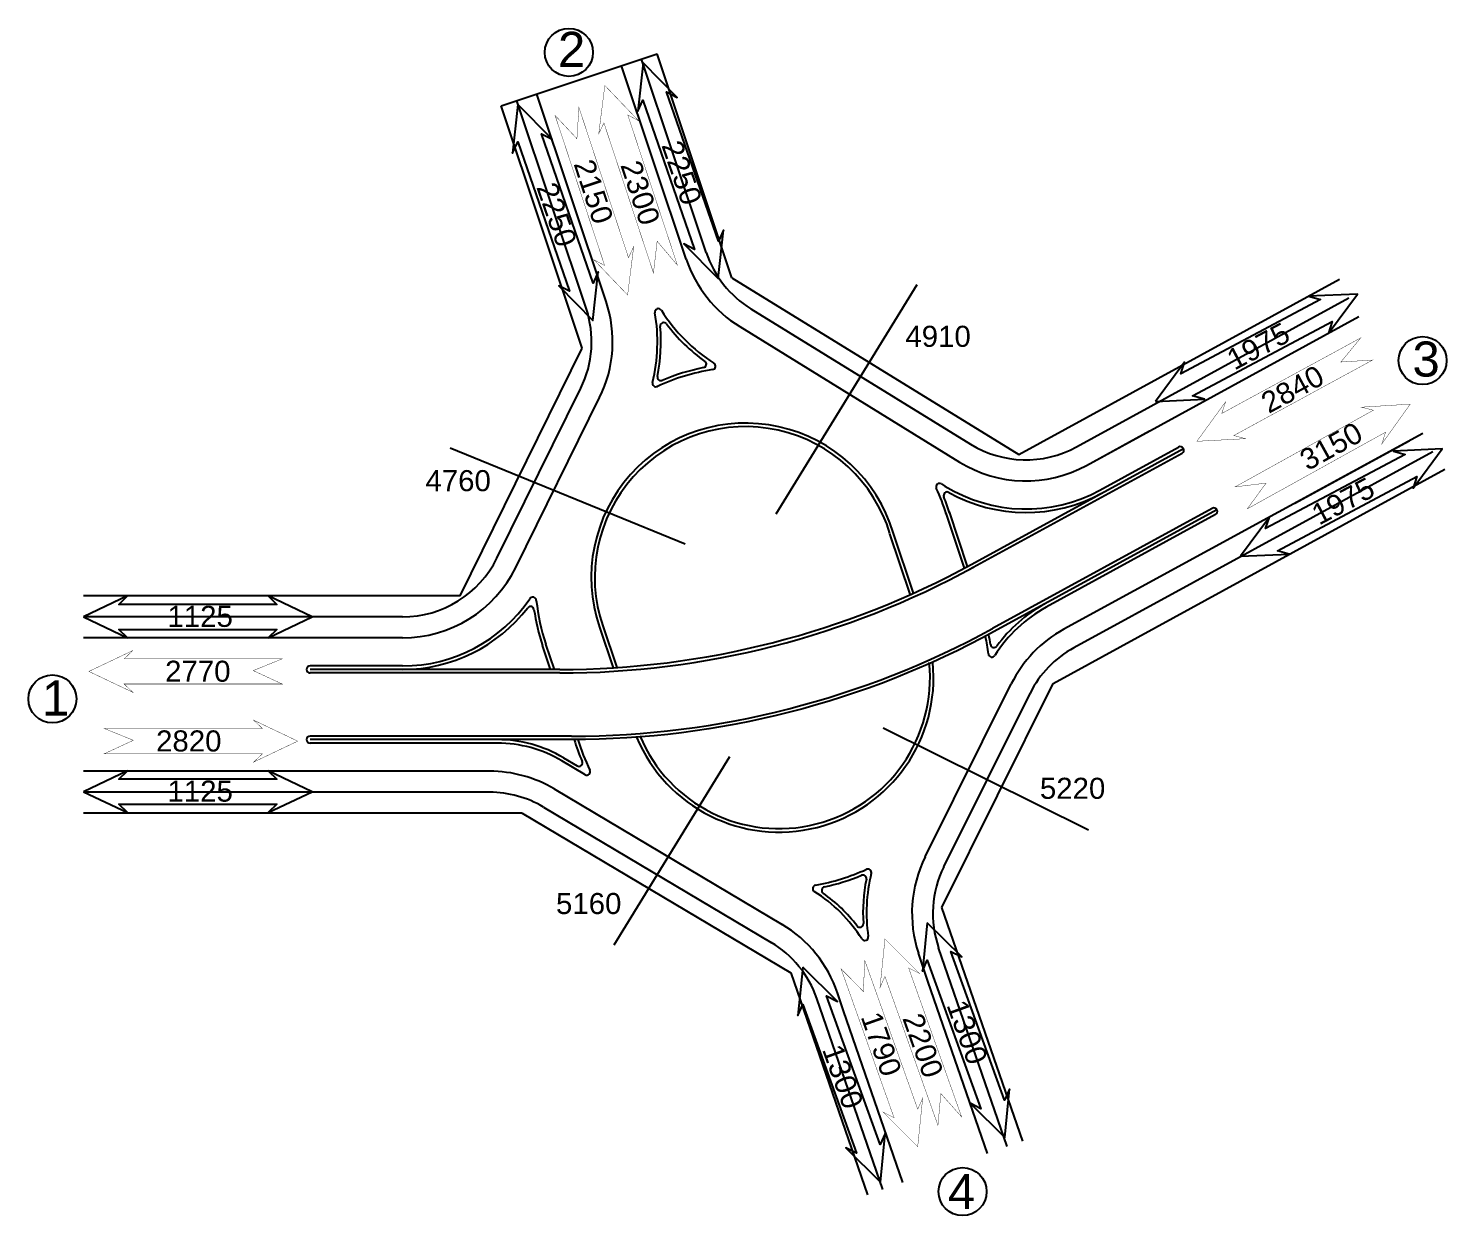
# Model space of a CAD drawing. Header units: millimetres. Extents: x -2123 to 34701, y -1286 to 835.
# Drawn here: x -1138.9 to -734.7, y 145.9 to 484.2 of the extents above; entities that cross this region are included whole.
import ezdxf

# ---------------------------------------------------------------- set-up
doc = ezdxf.new("R2010")
doc.units = ezdxf.units.MM
doc.layers.get('0').update_dxf_attribs({"lineweight": 15})
for name, color, linetype, lineweight in [('Дор. Розм.', 7, 'Continuous', 50), ('Текст', 7, 'Continuous', 15), ('Червоні лінії', 10, 'Continuous', 40)]:
    doc.layers.add(name, color=color, linetype=linetype, lineweight=lineweight)
doc.styles.get("Standard").update_dxf_attribs({"font": 'arial.ttf'})

msp = doc.modelspace()

# ---------------------------------------------------------------- linework, layer by layer
at = {"color": 0, "lineweight": 25}
msp.add_line((-1058.031, 316.487), (-1058.031, 316.487), dxfattribs=at)
msp.add_line((-1058.031, 316.487), (-1058.031, 316.487), dxfattribs=at)
for points in [[(-963.701, 474.442), (-965.223, 460.631), (-963.791, 463.785), (-949.013, 421.228), (-952.091, 422.815), (-942.337, 412.92), (-940.815, 426.731), (-942.247, 423.577), (-957.026, 466.134), (-953.947, 464.547)], [(-999.35, 462.516), (-1000.872, 448.706), (-999.44, 451.859), (-984.661, 409.302), (-987.74, 410.89), (-977.986, 400.995), (-976.464, 414.805), (-977.896, 411.652), (-992.674, 454.209), (-989.596, 452.621)], [(-817.635, 377.921), (-803.755, 378.548), (-807.092, 379.476), (-767.323, 400.642), (-768.417, 397.356), (-760.145, 408.519), (-774.025, 407.893), (-770.688, 406.964), (-810.456, 385.798), (-809.363, 389.085)], [(-793.492, 333.769), (-779.612, 334.395), (-782.949, 335.324), (-743.181, 356.489), (-744.274, 353.203), (-736.002, 364.366), (-749.882, 363.74), (-746.546, 362.811), (-786.314, 341.646), (-785.22, 344.932)], [(-1123.156, 316.487), (-1110.609, 310.519), (-1113.119, 312.906), (-1068.068, 312.906), (-1070.578, 310.519), (-1058.031, 316.487), (-1070.578, 322.455), (-1068.068, 320.068), (-1113.119, 320.068), (-1110.609, 322.455)], [(-1123.156, 266.681), (-1110.609, 260.713), (-1113.119, 263.1), (-1068.068, 263.1), (-1070.578, 260.713), (-1058.031, 266.681), (-1070.578, 272.649), (-1068.068, 270.262), (-1113.119, 270.262), (-1110.609, 272.649)], [(-882.757, 229.345), (-884.109, 215.517), (-882.716, 218.688), (-867.416, 176.316), (-870.513, 177.865), (-860.639, 168.091), (-859.287, 181.919), (-860.68, 178.748), (-875.98, 221.12), (-872.883, 219.571)], [(-918.203, 216.688), (-919.555, 202.86), (-918.162, 206.031), (-902.862, 163.659), (-905.96, 165.208), (-896.085, 155.434), (-894.733, 169.262), (-896.126, 166.091), (-911.426, 208.463), (-908.329, 206.914)]]:
    msp.add_lwpolyline(points, close=True, dxfattribs=at)
at = {"color": 0, "lineweight": 25, "const_width": 0.1}
for points in [[(-960.742, 414.523), (-974.861, 457.303), (-976.341, 454.172), (-974.606, 467.957), (-974.606, 467.957), (-974.606, 467.957), (-965.007, 457.913), (-968.06, 459.548), (-953.941, 416.767), (-959.699, 423.55)], [(-988.779, 459.42), (-974.659, 416.639), (-977.713, 418.274), (-968.113, 408.23), (-968.113, 408.23), (-968.113, 408.23), (-966.378, 422.015), (-967.859, 418.884), (-981.978, 461.664), (-982.567, 452.787)], [(-755.778, 389.715), (-795.354, 368.191), (-792.009, 367.293), (-805.882, 366.541), (-805.882, 366.541), (-805.882, 366.541), (-797.712, 377.778), (-798.775, 374.482), (-759.2, 396.007), (-764.846, 389.131)], [(-791.519, 347.287), (-752.12, 369.132), (-753.157, 365.828), (-745.077, 377.131), (-745.077, 377.131), (-745.077, 377.131), (-758.944, 376.267), (-755.592, 375.396), (-794.991, 353.551), (-786.16, 354.626)], [(-1066.555, 297.374), (-1111.605, 297.374), (-1109.096, 294.987), (-1121.643, 300.955), (-1121.643, 300.955), (-1121.643, 300.955), (-1109.096, 306.923), (-1111.605, 304.535), (-1066.555, 304.535), (-1074.801, 301.193)], [(-1117.215, 277.508), (-1072.165, 277.508), (-1074.674, 275.121), (-1062.127, 281.089), (-1062.127, 281.089), (-1062.127, 281.089), (-1074.674, 287.057), (-1072.165, 284.67), (-1117.215, 284.67), (-1108.969, 281.328)], [(-879.676, 171.597), (-894.779, 214.041), (-896.186, 210.876), (-894.77, 224.698), (-894.77, 224.698), (-894.77, 224.698), (-884.941, 214.878), (-888.031, 216.441), (-872.929, 173.998), (-878.842, 180.646)], [(-907.284, 216.211), (-892.182, 173.768), (-895.272, 175.332), (-885.443, 165.512), (-885.443, 165.512), (-885.443, 165.512), (-884.027, 179.334), (-885.434, 176.169), (-900.537, 218.612), (-900.921, 209.724)]]:
    msp.add_lwpolyline(points, close=True, dxfattribs=at)
at = {"layer": 'Дор. Розм.', "color": 0, "lineweight": 25}
for p, q in [((-951.394, 418.455), (-969.834, 473.578)), ((-945.704, 420.358), (-964.144, 475.481)), ((-974.231, 406.344), (-994.017, 465.488)), ((-979.354, 402.744), (-999.707, 463.584)), ((-932.998, 404.34), (-870.358, 365.718)), ((-840.191, 364.949), (-762.573, 407.39)), ((-837.342, 359.668), (-759.695, 402.125)), ((-936.147, 399.232), (-873.507, 360.611)), ((-1005.36, 333.241), (-981.47, 381.645)), ((-999.98, 330.585), (-976.09, 378.99)), ((-741.475, 368.805), (-843.817, 312.954)), ((-837.342, 359.668), (-819.39, 369.484)), ((-870.053, 331.525), (-809.719, 364.515)), ((-833.504, 352.649), (-811.076, 364.912)), ((-777.968, 348.89), (-745.427, 366.684)), ((-870.638, 330.065), (-810.117, 363.158)), ((-738.597, 363.54), (-840.942, 307.688)), ((-878.706, 354.418), (-877.706, 353.801)), ((-872.119, 330.408), (-877.37, 346.093)), ((-871.225, 330.888), (-876.422, 346.411)), ((-801.51, 347.418), (-864.148, 313.168)), ((-800.551, 345.663), (-848.829, 319.265)), ((-887.554, 322.953), (-893.338, 340.209)), ((-886.606, 323.27), (-892.389, 340.526)), ((-1032.262, 316.519), (-1123.156, 316.519)), ((-976.158, 313.601), (-972.23, 301.994)), ((-975.211, 313.922), (-971.196, 302.06)), ((-1032.262, 310.519), (-1123.156, 310.519)), ((-990.042, 301.519), (-992.333, 308.367)), ((-988.988, 301.519), (-991.385, 308.684)), ((-1032.262, 302.519), (-1058.6, 302.519)), ((-987.473, 301.519), (-1058.6, 301.519)), ((-987.473, 300.519), (-1058.6, 300.519)), ((-883.314, 248.09), (-858.807, 297.381)), ((-877.995, 245.31), (-853.434, 294.71)), ((-984.088, 282.519), (-1058.6, 282.519)), ((-1005.245, 280.519), (-1058.6, 280.519)), ((-980.263, 271.551), (-986.855, 275.467)), ((-986.344, 276.327), (-982.498, 274.042)), ((-1007.442, 272.519), (-1123.156, 272.519)), ((-989.052, 267.467), (-924.074, 228.856)), ((-1007.442, 266.519), (-1123.156, 266.519)), ((-992.117, 262.309), (-927.214, 223.743)), ((-882.475, 212.441), (-885.219, 220.641)), ((-859.908, 165.563), (-879.484, 222.145)), ((-865.579, 163.601), (-882.475, 212.441)), ((-895.348, 153.302), (-914.188, 207.761)), ((-906.617, 204.228), (-908.323, 209.329)), ((-889.677, 155.264), (-906.617, 204.228))]:
    msp.add_line(p, q, dxfattribs=at)
msp.add_lwpolyline([(-800.153, 347.021), (-863.669, 312.291, -0.1257509), (-984.088, 281.519), (-1058.6, 281.519)], format="xyb", dxfattribs=at)
for centre, radius, start, end in [((-917.254, 429.876), 30, 198.49686, 238.34354), ((-917.254, 429.876), 36, 198.49686, 238.34354), ((-1008.372, 394.923), 30, 333.73078, 18.49686), ((-1008.372, 394.923), 36, 333.73078, 18.49686), ((-959.34, 403.346), 1, 32.22642, 189.74655), ((-1008.373, 394.924), 48.752, 346.25881, 9.74655), ((-957.818, 399.378), 1, 36.93843, 185.0348), ((-917.255, 429.876), 48.749, 212.22642, 237.40128), ((-1008.373, 394.924), 49.752, 348.5188, 5.0348), ((-917.255, 429.876), 49.749, 216.93843, 234.59217), ((-946.658, 388.513), 1, 281.32381, 54.59217), ((-944.057, 387.964), 1, 279.02873, 57.40128), ((-958.637, 384.822), 1, 168.5188, 292.92717), ((-934.484, 327.72), 60, 99.02873, 114.77374), ((-934.484, 327.72), 61, 101.32381, 112.92717), ((-960.046, 383.106), 1, 166.25881, 294.77374), ((-934.484, 327.72), 44, 16.92145, 198.71578), ((-934.484, 327.72), 43, 16.92145, 198.71578), ((-854.614, 391.255), 30, 238.34354, 298.6695), ((-810.596, 364.035), 1, 298.6695, 118.6695), ((-854.614, 391.255), 36, 238.34354, 298.6695), ((-879.231, 353.567), 1, 58.34354, 205.06981), ((-934.484, 327.72), 60, 17.60124, 25.06981), ((-877.064, 351.105), 1, 60.78782, 202.15905), ((-854.614, 391.255), 44, 238.34354, 298.6695), ((-854.614, 391.255), 45, 240.78782, 298.6695), ((-934.484, 327.72), 61, 17.60124, 22.15905), ((-801.031, 346.541), 1, 298.6695, 118.6695), ((-1032.262, 346.519), 30, 270, 333.73078), ((-987.473, 546.269), 244.75, 270, 298.6695), ((-1032.262, 346.519), 36, 270, 333.73078), ((-987.473, 546.269), 245.75, 270, 298.6695), ((-1032.262, 346.519), 44, 270, 325.61634), ((-995.793, 318.483), 1, 8.5674, 142.44951), ((-995.125, 321.106), 1, 6.22466, 145.61634), ((-934.484, 327.72), 60, 186.22466, 198.4976), ((-829.639, 284.169), 41, 118.6695, 144.14418), ((-1032.262, 346.519), 45, 270, 322.44951), ((-934.484, 327.72), 61, 188.5674, 198.4976), ((-829.639, 284.169), 40, 118.6695, 147.76437), ((-984.088, 532.519), 250, 270, 298.6695), ((-924.93, 299.158), 61, 8.91923, 11.6429), ((-826.571, 281.354), 36, 118.62246, 153.5641), ((-924.93, 299.158), 60, 6.47665, 11.35957), ((-863.679, 308.771), 1, 188.91923, 324.14418), ((-826.571, 281.354), 30, 118.62246, 153.5641), ((-924.93, 299.158), 44, 202.66167, 5.78846), ((-924.93, 299.158), 43, 202.66167, 5.78846), ((-864.319, 306.039), 1, 186.47665, 327.76437), ((-1058.6, 301.519), 1, 90, 270), ((-1058.6, 281.519), 1, 90, 270), ((-1005.245, 244.519), 37, 59.28082, 90), ((-1005.245, 244.519), 36, 59.28082, 90), ((-924.93, 299.158), 61, 196.80723, 203.03133), ((-924.93, 299.158), 60, 197.09055, 206.0076), ((-981.988, 274.902), 1, 239.28082, 23.03133), ((-1007.442, 236.519), 36, 59.28082, 90), ((-979.753, 272.41), 1, 239.28082, 26.0076), ((-1007.442, 236.519), 30, 59.28082, 90), ((-851.078, 232.062), 36, 153.5641, 198.49686), ((-924.93, 299.158), 60, 279.96028, 294.48897), ((-924.93, 299.158), 61, 282.21682, 292.64774), ((-901.056, 241.939), 1, 348.42625, 112.64774), ((-899.644, 243.646), 1, 346.0529, 114.48897), ((-853.822, 232.266), 46.214, 166.0529, 188.54073), ((-851.132, 231.954), 30, 153.5641, 199.08348), ((-914.379, 239.078), 1, 99.96028, 237.76863), ((-911.81, 238.562), 1, 102.21682, 234.69127), ((-853.822, 232.266), 47.214, 168.42625, 183.84901), ((-938.166, 201.35), 43.6, 32.40889, 57.76863), ((-938.166, 201.35), 44.6, 37.37272, 54.69127), ((-942.463, 197.908), 36, 18.49686, 59.28082), ((-901.927, 229.029), 1, 217.37272, 3.84901), ((-942.539, 197.953), 30, 19.08348, 59.28082), ((-900.512, 225.254), 1, 212.40889, 8.54073)]:
    msp.add_arc(centre, radius, start, end, dxfattribs=at)
at = {"layer": 'Текст', "color": 0, "lineweight": 25}
for p, q in [((-1004.117, 462.109), (-959.735, 476.957)), ((-885.653, 411.153), (-925.865, 345.741)), ((-1018.688, 364.694), (-951.679, 337.306)), ((-836.768, 255.685), (-895.253, 284.763)), ((-971.969, 223.02), (-938.948, 276.716))]:
    msp.add_line(p, q, dxfattribs=at)
for centre in [(-984.854, 477.386), (-741.552, 389.559), (-1132.04, 293.125), (-872.656, 152.701)]:
    msp.add_circle(centre, 6.847, dxfattribs=at)
at = {"layer": 'Червоні лінії', "color": 0, "lineweight": 25}
for p, q in [((-938.375, 413.108), (-959.735, 476.957)), ((-981.019, 393.065), (-1004.117, 462.109)), ((-938.375, 413.108), (-856.577, 362.823)), ((-856.577, 362.823), (-765.273, 412.747)), ((-1015.838, 322.519), (-981.019, 393.065)), ((-846.839, 297.53), (-735.196, 358.576)), ((-1015.838, 322.519), (-1123.156, 322.519)), ((-878.566, 233.716), (-846.839, 297.53)), ((-998.207, 260.519), (-1123.156, 260.519)), ((-998.207, 260.519), (-921.615, 215.007)), ((-855.514, 167.083), (-878.566, 233.716)), ((-921.615, 215.007), (-899.742, 151.782))]:
    msp.add_line(p, q, dxfattribs=at)

# ---------------------------------------------------------------- texts
at = {"color": 0, "lineweight": 25, "char_height": 6}
for s, insert, attachment_point, rotation in [('2250', (-946.754, 435.284), 3, 289.15019), ('2150', (-977.864, 447.52), 1, 288.26498), ('2300', (-958.686, 429.466), 3, 288.26498), ('2250', (-982.402, 423.358), 3, 289.15019), ('1975', (-781.559, 400.706), 3, 28.02321), ('2840', (-771.881, 388.511), 3, 28.5409), ('3150', (-777.248, 363.259), 1, 29.00623), ('1975', (-757.417, 356.553), 3, 28.02321), ('1300', (-865.33, 190.398), 3, 289.85419), ('1790', (-896.097, 204.567), 1, 289.58693), ('2200', (-877.966, 186.584), 3, 289.58693), ('1300', (-900.776, 177.741), 3, 289.85419)]:
    msp.add_mtext_dynamic_manual_height_columns(s, width=12.01435, gutter_width=12500, heights=[0], dxfattribs=dict(at, insert=insert, attachment_point=attachment_point, rotation=rotation))
for s, insert, attachment_point in [('4910', (-870.311, 399.465), 3), ('4760', (-1007.091, 358.326), 3), ('1125', (-1080.605, 319.651), 3), ('2770', (-1081.276, 304.009), 3), ('2820', (-1102.493, 284.144), 1), ('1125', (-1080.605, 269.845), 3), ('5220', (-831.974, 270.648), 3), ('5160', (-969.877, 237.812), 3)]:
    msp.add_mtext_dynamic_manual_height_columns(s, width=12.01435, gutter_width=12500, heights=[0], dxfattribs=dict(at, insert=insert, attachment_point=attachment_point))
at = {"layer": 'Червоні лінії', "color": 0, "lineweight": 25, "char_height": 10, "attachment_point": 1}
for s, insert in [('2', (-987.952, 483.242)), ('3', (-744.437, 394.985)), ('1', (-1134.984, 298.371)), ('4', (-876.816, 157.735))]:
    msp.add_mtext_dynamic_manual_height_columns(s, width=4.68276, gutter_width=12.5, heights=[0], dxfattribs=dict(at, insert=insert))

doc.saveas('drawing.dxf')
